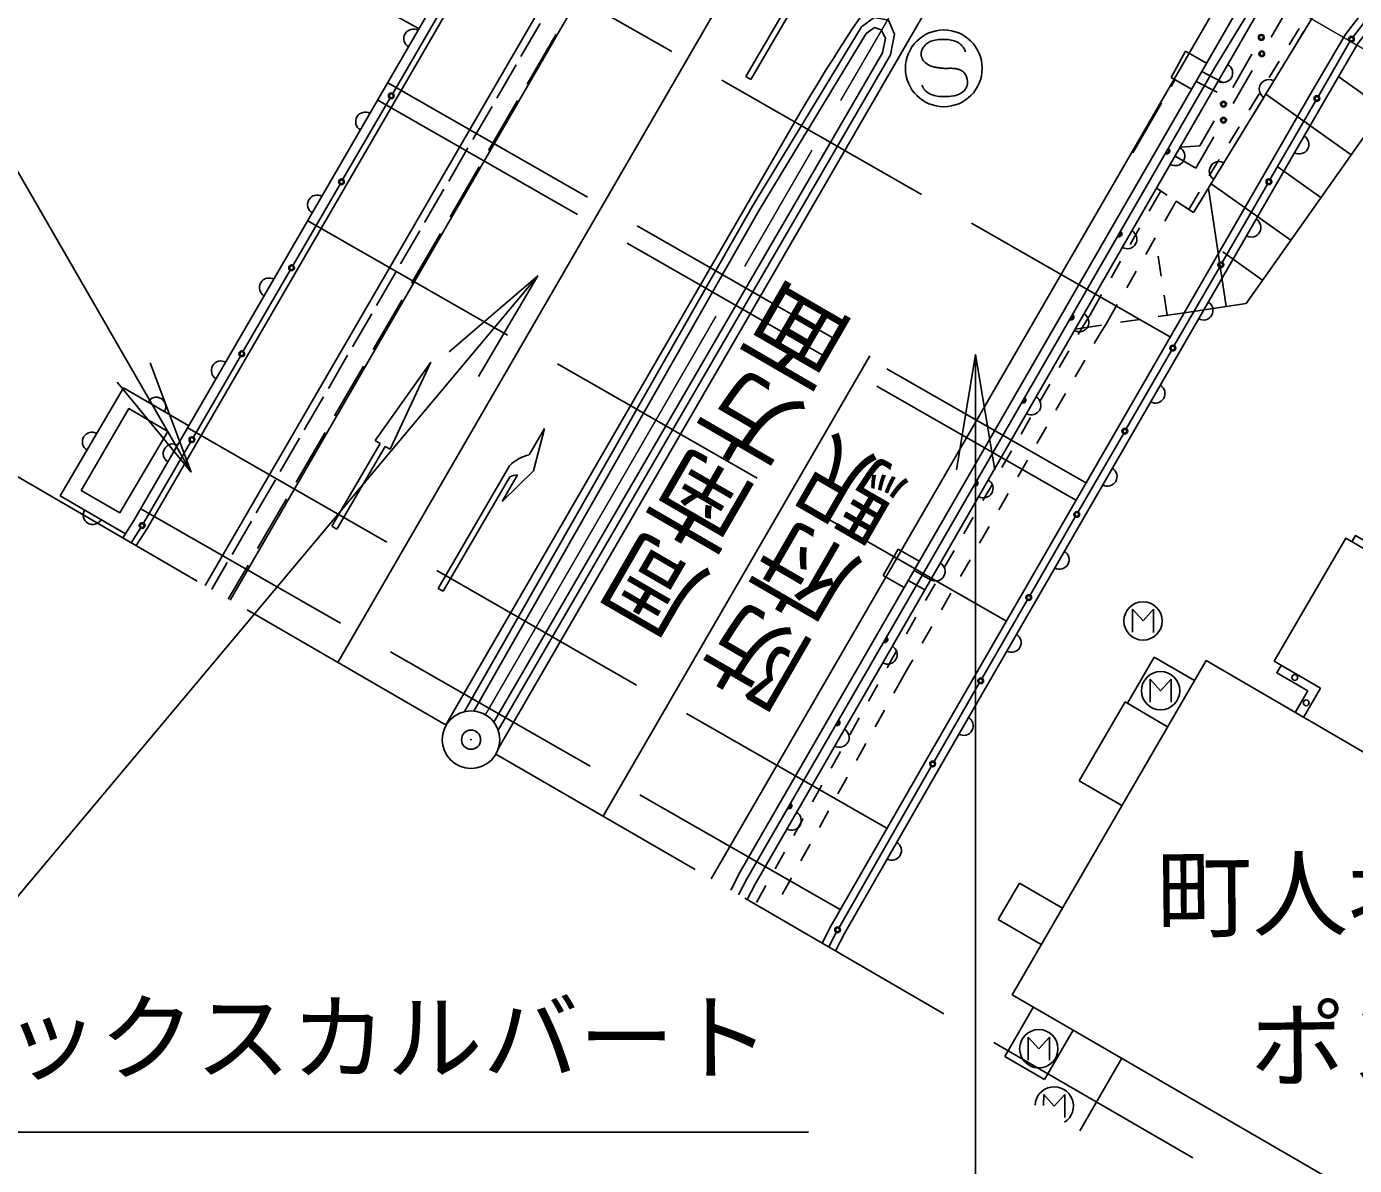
# Model space of a CAD drawing. Units: millimetres, scale not verified. Extents: x 40000 to 680000, y 20000 to 380000.
# Drawn here: x 73796 to 108422, y 235531 to 265212 of the extents above; entities that cross this region are included whole.
import ezdxf
from ezdxf.enums import TextEntityAlignment as Align

# ---------------------------------------------------------------- set-up
doc = ezdxf.new("R2010")
doc.units = ezdxf.units.MM
doc.header["$LTSCALE"] = 1000
doc.header["$PDMODE"] = 32
doc.header["$PDSIZE"] = 500
doc.linetypes.add('CHAIN', pattern=[18.5, 12, -1.5, 3.5, -1.5])
doc.linetypes.add('DASHED', pattern=[7.5, 6, -1.5])
for name, color, linetype, lineweight in [('M-BGD', 7, 'Continuous', 25), ('M-BGD-EXST', 7, 'Continuous', 25), ('M-BMK', 2, 'CHAIN', 13), ('M-BMK-SRVR', 3, 'Continuous', 25), ('M-STR-STRC', 7, 'Continuous', 25), ('M-STR-STRD', 7, 'Continuous', 25), ('ライン', 7, 'Continuous', 13)]:
    doc.layers.add(name, color=color, linetype=linetype, lineweight=lineweight)
doc.layers.add('M-BMK-HTXT', color=7, linetype='Continuous')
doc.layers.add('M-OTRS', color=6, linetype='Continuous')
doc.styles.add('@ＭＳ ゴシック', font='')
doc.styles.add('ＭＳ ゴシック', font='')
doc.styles.get('@ＭＳ ゴシック').set_extended_font_data('@MS Gothic')
doc.styles.get('ＭＳ ゴシック').set_extended_font_data('MS Gothic')

# ---------------------------------------------------------------- blocks, each defined once
blk = doc.blocks.new('open_arrow')
at = {"color": 0, "linetype": 'Continuous', "lineweight": -2}
blk.add_lwpolyline([(7.5, 1.25), (0, 0), (7.5, -1.25)], dxfattribs=at)

msp = doc.modelspace()

# ---------------------------------------------------------------- linework, layer by layer
at = {"layer": 'M-BGD'}
for p, q in [((103209, 293289), (78450, 250644)), ((108389, 264943), (109816, 266804)), ((82278, 266127), (84030, 265151)), ((106755, 265803), (106255, 264937)), ((84569, 265580), (83344, 263470)), ((87189, 265295), (86687, 264430)), ((87603, 265012), (86850, 263715)), ((106977, 265164), (106717, 264737)), ((106838, 264648), (107098, 265075)), ((103643, 263885), (104021, 264568)), ((104565, 264254), (104021, 264568)), ((107482, 263402), (108306, 264819)), ((86562, 264214), (86060, 263349)), ((105255, 263625), (105748, 264496)), ((106457, 264310), (106197, 263883)), ((106318, 263794), (106578, 264221)), ((104175, 263578), (103643, 263885)), ((104442, 264039), (104976, 263767)), ((105756, 264071), (105257, 263204)), ((109185, 263069), (107987, 263916)), ((103640, 263650), (103742, 263828)), ((104292, 263779), (104839, 263500)), ((83269, 263341), (82045, 261231)), ((86599, 263283), (85846, 261985)), ((102640, 261918), (103390, 263217)), ((105937, 263456), (105677, 263029)), ((105798, 262940), (106058, 263367)), ((108338, 261871), (106108, 263448)), ((106229, 261234), (107407, 263272)), ((85934, 263133), (85432, 262268)), ((104393, 262104), (104762, 262755)), ((105417, 262602), (105157, 262175)), ((105278, 262086), (105538, 262513)), ((104757, 262338), (104289, 261525)), ((85307, 262052), (84805, 261187)), ((104289, 261525), (103745, 261833)), ((103883, 262072), (104393, 262104)), ((85595, 261553), (84842, 260256)), ((104897, 261748), (104637, 261321)), ((104758, 261232), (105018, 261659)), ((107549, 260756), (106434, 261545)), ((81970, 261101), (80746, 258991)), ((106761, 259641), (104684, 261110)), ((104977, 259066), (106154, 261104)), ((84679, 260971), (84177, 260106)), ((103068, 260399), (103371, 260931)), ((103539, 260820), (103265, 261001)), ((104377, 260894), (104101, 260441)), ((104229, 260363), (104498, 260804)), ((105075, 257917), (104614, 260995)), ((103474, 260143), (103772, 260665)), ((103772, 260665), (104229, 260363)), ((104229, 260363), (103956, 260544)), ((84051, 259890), (83549, 259025)), ((84591, 259823), (83838, 258526)), ((102573, 259530), (102820, 259964)), ((102979, 259274), (103227, 259708)), ((102078, 258661), (102325, 259096)), ((103384, 258704), (103306, 259226)), ((106026, 258603), (104988, 259338)), ((80670, 258861), (79446, 256751)), ((83424, 258809), (82922, 257944)), ((102484, 258405), (102732, 258839)), ((103724, 256899), (104902, 258937)), ((83587, 258094), (82834, 256796)), ((101527, 257695), (101830, 258227)), ((101939, 257448), (102236, 257970)), ((103536, 257687), (103458, 258209)), ((82796, 257728), (82294, 256863)), ((101354, 257420), (101527, 257695)), ((103988, 257755), (103308, 257653)), ((101825, 257431), (101145, 257329)), ((101222, 257191), (101354, 257420)), ((101765, 257172), (101939, 257448)), ((102814, 257579), (102319, 257505)), ((101637, 256949), (101765, 257172)), ((79371, 256621), (78147, 254511)), ((82169, 256647), (81667, 255782)), ((100724, 256324), (100973, 256758)), ((102472, 254731), (103649, 256769)), ((82583, 256364), (81830, 255067)), ((101139, 256082), (101388, 256516)), ((76324, 255801), (74675, 252980)), ((78028, 254805), (76324, 255801)), ((81541, 255565), (81039, 254701)), ((100226, 255457), (100475, 255891)), ((100640, 255215), (100889, 255649)), ((99728, 254590), (99977, 255024)), ((81579, 254634), (80826, 253337)), ((100142, 254348), (100391, 254782)), ((101219, 252563), (102397, 254601)), ((78071, 254381), (76847, 252271)), ((80914, 254484), (80412, 253620)), ((99229, 253723), (99478, 254156)), ((99644, 253481), (99893, 253915)), ((80286, 253403), (79784, 252539)), ((98731, 252856), (98980, 253289)), ((74675, 252980), (76372, 251989)), ((80575, 252905), (79822, 251607)), ((99146, 252614), (99395, 253047)), ((99967, 250395), (101144, 252433)), ((76769, 252143), (76522, 251761)), ((79659, 252322), (79156, 251457)), ((98233, 251989), (98482, 252422)), ((98648, 251747), (98897, 252180)), ((96135, 250904), (96527, 251591)), ((97073, 251276), (96527, 251591)), ((97735, 251122), (97984, 251555)), ((79031, 251241), (78653, 250590)), ((79571, 251175), (79080, 250329)), ((98149, 250880), (98399, 251313)), ((96678, 250591), (96135, 250904)), ((97236, 250521), (96788, 250777)), ((97385, 250782), (96938, 251037)), ((78653, 250590), (78623, 250544)), ((97237, 250255), (97486, 250688)), ((97651, 250013), (97900, 250446)), ((79080, 250329), (79056, 250293)), ((98714, 248227), (99892, 250265)), ((96738, 249388), (96988, 249821)), ((97153, 249146), (97402, 249579)), ((96234, 248503), (96358, 248725)), ((96358, 248725), (96489, 248954)), ((96776, 248489), (96904, 248712)), ((103198, 248777), (102501, 247576)), ((104250, 248166), (103198, 248777)), ((106329, 248670), (107538, 247965)), ((96412, 247835), (96776, 248489)), ((95749, 247629), (95991, 248066)), ((97462, 246059), (98639, 248097)), ((107538, 247965), (107096, 247208)), ((102440, 247611), (101244, 245558)), ((102440, 247611), (103552, 246963)), ((95926, 246961), (96169, 247398)), ((95263, 246755), (95506, 247192)), ((94777, 245881), (95020, 246318)), ((95441, 246087), (95684, 246524)), ((94982, 241736), (97387, 245929)), ((94955, 245213), (95198, 245650)), ((101244, 245558), (102359, 244908)), ((94291, 245007), (94534, 245444)), ((93805, 244133), (94048, 244570)), ((94469, 244339), (94712, 244776)), ((93983, 243465), (94226, 243902)), ((93319, 243259), (93562, 243696)), ((92833, 242385), (93076, 242822)), ((93497, 242591), (93740, 243028)), ((99689, 242891), (99135, 241941)), ((99689, 242891), (100809, 242238)), ((99135, 241941), (100257, 241287)), ((94716, 241225), (94911, 241604)), ((100053, 239660), (99306, 238372)), ((100344, 237770), (101091, 239058)), ((99306, 238372), (100344, 237770)), ((101263, 236429), (102359, 238323))]:
    msp.add_line(p, q, dxfattribs=at)
at = {"layer": 'M-BGD', "linetype": 'DASHED'}
for p, q in [((85418, 267543), (104706, 256499)), ((83214, 263744), (102523, 252687)), ((82952, 263292), (102264, 252233)), ((84738, 247003), (59426, 261661)), ((81130, 260152), (100460, 249083)), ((77986, 254760), (97359, 243667)), ((76775, 252645), (96147, 241552)), ((86036, 246251), (128655, 221570))]:
    msp.add_line(p, q, dxfattribs=at)
at = {"layer": 'M-BGD'}
for points in [[(101205, 294756), (76596, 252337), (76305, 251886)], [(76652, 251685), (76938, 252128), (101630, 294690)], [(78088, 253599), (63459, 278937), (89803, 278937)], [(94542, 241325), (94769, 241766), (97251, 246094), (107271, 263438), (108177, 264995), (109715, 267002), (111340, 268395), (113084, 269441), (114920, 270163), (116310, 270591)], [(94889, 241124), (95121, 241575), (97598, 245894), (107618, 263237), (108510, 264772), (110008, 266726), (111575, 268069), (113261, 269081), (115052, 269785), (116443, 270213)], [(111343, 268226), (109757, 268096), (108148, 266798), (104229, 260363)], [(92159, 242705), (92404, 243182), (105525, 265916), (106329, 267153)], [(92365, 242586), (92571, 242985), (97286, 251153), (104776, 264129), (106538, 267026)], [(92586, 242458), (92795, 242863), (105951, 265655), (106748, 266881)], [(110725, 259794), (112547, 263168), (110473, 264890), (105596, 257995), (103988, 257755)], [(87126, 258715), (68401, 236398), (94190, 236398)], [(98545, 256662), (98545, 224476), (71686, 224476)], [(106329, 248670), (108199, 251877), (109630, 251042), (110175, 251975), (112581, 250571), (110323, 246701), (114624, 244192), (114031, 243175)], [(110061, 251781), (109888, 251882), (109551, 251304), (108447, 251947), (108354, 251787)], [(106512, 248564), (106398, 248369), (107205, 247898), (106877, 247335)]]:
    msp.add_lwpolyline(points, dxfattribs=at)
for points in [[(76229, 252535), (75223, 253123), (76467, 255254), (77480, 254662)], [(99499, 239981), (113806, 231687), (118855, 240371), (104553, 248687)]]:
    msp.add_lwpolyline(points, close=True, dxfattribs=at)
for centre, radius in [((105994, 264931), 75), ((105994, 264931), 60), ((105994, 264931), 50), ((108344, 264883), 75), ((108344, 264883), 60), ((108344, 264883), 50), ((106006, 264504), 75), ((106006, 264504), 60), ((106006, 264504), 50), ((83307, 263406), 75), ((83307, 263406), 60), ((83307, 263406), 50), ((105008, 263190), 75), ((105008, 263190), 60), ((105008, 263190), 50), ((107444, 263337), 75), ((107444, 263337), 60), ((107444, 263337), 50), ((105007, 262771), 75), ((105007, 262771), 60), ((105007, 262771), 50), ((82007, 261166), 75), ((82007, 261166), 60), ((82007, 261166), 50), ((106192, 261169), 75), ((106192, 261169), 60), ((106192, 261169), 50), ((104939, 259001), 75), ((104939, 259001), 60), ((104939, 259001), 50), ((80708, 258926), 75), ((80708, 258926), 60), ((80708, 258926), 50), ((79408, 256686), 75), ((79408, 256686), 60), ((79408, 256686), 50), ((103687, 256834), 75), ((103687, 256834), 60), ((103687, 256834), 50), ((78109, 254446), 75), ((102434, 254666), 75), ((102434, 254666), 60), ((102434, 254666), 50), ((78109, 254446), 60), ((78109, 254446), 50), ((101182, 252498), 75), ((101182, 252498), 60), ((101182, 252498), 50), ((76810, 252206), 75), ((76810, 252206), 60), ((76810, 252206), 50), ((99929, 250330), 75), ((99929, 250330), 60), ((99929, 250330), 50), ((106867, 248248), 75), ((98677, 248162), 75), ((98677, 248162), 60), ((98677, 248162), 50), ((107167, 247588), 75), ((97424, 245994), 75), ((97424, 245994), 60), ((97424, 245994), 50), ((94945, 241670), 75), ((94945, 241670), 60), ((94945, 241670), 50)]:
    msp.add_circle(centre, radius, dxfattribs=at)
for centre, radius, start, end in [((83883, 264896), 250, 59.8801, 239.8801), ((104997, 264002), 250, 240.0038, 60.0038), ((106188, 263580), 250, 58.6656, 238.6656), ((82628, 262734), 250, 59.8801, 239.8801), ((106985, 262142), 250, 239.9822, 59.9822), ((103531, 261971), 75, 240.0038, 60.0038), ((103531, 261971), 60, 240.0038, 60.0038), ((103531, 261971), 50, 240.0038, 60.0038), ((103748, 261837), 250, 240.0038, 60.0038), ((104888, 261445), 250, 58.6656, 238.6656), ((81374, 260572), 250, 59.8801, 239.8801), ((105734, 259977), 250, 239.9822, 59.9822), ((102281, 259806), 75, 240.0038, 60.0038), ((102281, 259806), 60, 240.0038, 60.0038), ((102281, 259806), 50, 240.0038, 60.0038), ((102498, 259672), 250, 240.0038, 60.0038), ((80119, 258409), 250, 59.8801, 239.8801), ((104484, 257813), 250, 239.9822, 59.9822), ((101031, 257641), 75, 240.0038, 60.0038), ((101031, 257641), 60, 240.0038, 60.0038), ((101031, 257641), 50, 240.0038, 60.0038), ((101248, 257507), 250, 240.0038, 60.0038), ((78865, 256247), 250, 59.8801, 239.8801), ((77176, 255303), 250, 329.7016, 149.7016), ((99998, 255342), 250, 240.0038, 60.0038), ((103233, 255648), 250, 239.9822, 59.9822), ((99781, 255476), 75, 240.0038, 60.0038), ((99781, 255476), 60, 240.0038, 60.0038), ((99781, 255476), 50, 240.0038, 60.0038), ((75500, 254390), 250, 59.7016, 239.7016), ((77610, 254084), 250, 59.8801, 239.8801), ((101982, 253483), 250, 239.9822, 59.9822), ((98531, 253311), 75, 240.0038, 60.0038), ((98531, 253311), 60, 240.0038, 60.0038), ((98531, 253311), 50, 240.0038, 60.0038), ((98748, 253177), 250, 240.0038, 60.0038), ((75524, 252484), 250, 149.7016, 329.7016), ((100732, 251319), 250, 239.9822, 59.9822), ((97498, 251011), 250, 240.0038, 60.0038), ((99481, 249154), 250, 239.9822, 59.9822), ((96248, 248846), 250, 240.0038, 60.0038), ((96178, 249234), 75, 240.0038, 60.0038), ((96178, 249234), 60, 240.0038, 60.0038), ((96178, 249234), 50, 240.0038, 60.0038), ((94999, 246681), 250, 240.0038, 60.0038), ((94928, 247069), 75, 240.0038, 60.0038), ((94928, 247069), 60, 240.0038, 60.0038), ((94928, 247069), 50, 240.0038, 60.0038), ((98230, 246989), 250, 239.9822, 59.9822), ((93678, 244904), 75, 240.0038, 60.0038), ((93678, 244904), 60, 240.0038, 60.0038), ((93678, 244904), 50, 240.0038, 60.0038), ((93749, 244516), 250, 240.0038, 60.0038), ((96359, 243735), 250, 240.1679, 60.1679)]:
    msp.add_arc(centre, radius, start, end, dxfattribs=at)
at = {"layer": 'M-BGD-EXST'}
for p, q in [((102634, 249426), (102635, 250026)), ((102635, 250026), (102909, 249725)), ((102909, 249725), (103185, 250024)), ((103185, 250024), (103184, 249424)), ((103092, 247603), (103093, 248203)), ((103093, 248203), (103367, 247902)), ((103367, 247902), (103643, 248202)), ((103643, 248202), (103642, 247602)), ((99917, 238273), (99918, 238873)), ((99918, 238873), (100192, 238572)), ((100192, 238572), (100468, 238871)), ((100468, 238871), (100467, 238271)), ((100318, 237092), (100319, 237380)), ((100319, 237380), (100593, 237079)), ((100593, 237079), (100869, 237379)), ((100869, 237379), (100868, 236779))]:
    msp.add_line(p, q, dxfattribs=at)
for points in [[(97448, 264160), (97473, 264155), (97499, 264150), (97524, 264146), (97549, 264141), (97575, 264137), (97600, 264133), (97626, 264130), (97651, 264127), (97677, 264125), (97702, 264124), (97723, 264123), (97744, 264123), (97766, 264123), (97787, 264123), (97808, 264123), (97829, 264123), (97850, 264124), (97871, 264124), (97892, 264124), (97914, 264124), (97937, 264123), (97960, 264121), (97984, 264120), (98007, 264117), (98019, 264115), (98030, 264113), (98044, 264111), (98058, 264108), (98072, 264105), (98085, 264101), (98099, 264097), (98111, 264093), (98123, 264089), (98135, 264084), (98146, 264079), (98158, 264074), (98169, 264068), (98181, 264062), (98192, 264056), (98203, 264049), (98213, 264041), (98220, 264035), (98227, 264029), (98233, 264023), (98239, 264016), (98246, 264009)], [(97197, 263583), (97192, 263590), (97187, 263598), (97182, 263606), (97178, 263614), (97173, 263621), (97169, 263629), (97165, 263637), (97162, 263646), (97158, 263654), (97156, 263662), (97154, 263670), (97152, 263678), (97151, 263686)]]:
    msp.add_lwpolyline(points, dxfattribs=at)
for centre, radius in [((97714, 264124), 1000), ((102909, 249722), 500), ((103367, 247902), 500), ((100192, 238572), 500)]:
    msp.add_circle(centre, radius, dxfattribs=at)
for centre, radius, start, end in [((97415, 264496), 290, 150.0708, 170.8217), ((97588, 264394), 491, 135.1508, 149.9367), ((97490, 264500), 347, 114.638, 136.0855), ((97591, 264278), 591, 100.054, 114.5262), ((97680, 263785), 1092, 90.5454, 100.1869), ((97699, 263621), 1257, 82.477, 91.3279), ((97773, 264163), 709, 69.2741, 82.6429), ((97876, 264435), 419, 50.34, 69.2792), ((97882, 264453), 401, 40.3943, 49.3685), ((97802, 264362), 521, 31.0741, 42.2143), ((98087, 264535), 188, 15.4849, 31.0741), ((98169, 264562), 101, 353.2451, 12.7461), ((97423, 264503), 298, 172.3681, 193.7201), ((97423, 264503), 298, 193.7824, 222.17), ((97532, 264603), 445, 222.257, 242.8164), ((97624, 264785), 650, 242.9551, 254.2829), ((97988, 263777), 346, 0.8202, 42.0391), ((97551, 263859), 449, 217.9483, 228.2045), ((97559, 263879), 470, 229.1238, 248.2674), ((97994, 263774), 344, 309.5264, 337.1503), ((97986, 263770), 349, 338.2637, 2.0545), ((97654, 264120), 728, 248.3135, 261.1494), ((97729, 264612), 1226, 261.2217, 270.9828), ((97747, 264658), 1272, 270.1516, 279.4163), ((97837, 264108), 715, 279.4937, 291.465), ((97942, 263842), 428, 291.4581, 309.0625), ((100593, 237079), 500, 302.6293, 177.7278)]:
    msp.add_arc(centre, radius, start, end, dxfattribs=at)
at = {"layer": 'M-BMK'}
msp.add_line((85762, 247276), (105119, 280702), dxfattribs=at)
at = {"layer": 'M-BMK-SRVR'}
msp.add_circle((85387, 246627), 750, dxfattribs=at)
msp.add_point((85387, 246627), dxfattribs=at)
at = {"layer": 'M-OTRS'}
msp.add_point((85387, 246627), dxfattribs=at)
at = {"layer": 'M-STR-STRC'}
for p, q in [((79101, 250267), (93144, 274518)), ((81913, 248639), (94584, 270519)), ((86097, 246385), (98785, 268295)), ((94419, 267105), (92553, 263910)), ((92683, 263834), (94422, 266814)), ((91648, 243001), (105111, 266248)), ((92553, 263910), (92683, 263834)), ((84725, 247010), (93828, 262727)), ((88836, 244630), (95787, 256633)), ((84340, 256469), (82885, 254423)), ((83274, 254196), (84340, 256469)), ((87306, 254738), (86903, 254047)), ((87011, 253636), (87306, 254738)), ((83015, 254348), (81754, 252189)), ((81884, 252113), (83144, 254272)), ((82885, 254423), (83015, 254348)), ((83144, 254272), (83274, 254196)), ((86392, 253766), (84526, 250571)), ((84656, 250495), (86395, 253475)), ((86197, 252838), (87011, 253636)), ((86600, 253528), (86197, 252838)), ((81754, 252189), (81884, 252113)), ((84526, 250571), (84656, 250495))]:
    msp.add_line(p, q, dxfattribs=at)
for centre, radius, start, end in [((134067, 239424), 46500, 137.3927, 149.9245), ((87107, 253068), 1000, 101.8132, 135.7144), ((86622, 253029), 500, 92.4802, 116.9749)]:
    msp.add_arc(centre, radius, start, end, dxfattribs=at)
at = {"layer": 'M-STR-STRD'}
for p, q in [((92900, 260430), (95692, 265030)), ((95692, 265030), (95908, 265186)), ((95908, 265186), (96084, 265126)), ((96084, 265126), (96196, 264907)), ((96196, 264907), (96119, 264527)), ((96119, 264527), (85982, 247083)), ((85455, 247374), (92900, 260430))]:
    msp.add_line(p, q, dxfattribs=at)
for points in [[(85215, 247357), (92728, 260531), (95564, 265204), (95900, 265449), (96269, 265378)], [(96269, 265378), (96429, 265013), (96322, 264478), (86094, 246878)]]:
    msp.add_lwpolyline(points, dxfattribs=at)
at = {"layer": 'ライン'}
msp.add_line((116343, 260174), (99036, 270197), dxfattribs=at)

# ---------------------------------------------------------------- block references
at = {"layer": 'M-BGD', "xscale": 400, "yscale": 400}
for p, rotation in [((87126, 258715), 230), ((98545, 256662), 270), ((78088, 253599), 120)]:
    msp.add_blockref('open_arrow', p, dxfattribs=dict(at, rotation=rotation))

# ---------------------------------------------------------------- texts
at = {"layer": 'M-BGD', "style": 'ＭＳ ゴシック'}
msp.add_text('ボックスカルバート', height=1833, dxfattribs=at).set_placement((70690, 237398), align=Align.BOTTOM_LEFT)
at = {"layer": 'M-BMK-HTXT', "style": '@ＭＳ ゴシック'}
for s, p in [('周南方面', (89500, 249520)), ('防府駅', (92188, 247675))]:
    msp.add_text(s, height=1833, rotation=59.924, dxfattribs=at).set_placement(p, align=Align.MIDDLE_LEFT)
at = {"layer": 'M-BMK-HTXT', "style": 'ＭＳ ゴシック'}
for s, p in [('町人堀', (106996, 243533)), ('ポンプ場', (110691, 239636))]:
    msp.add_text(s, height=1833, rotation=0.56, dxfattribs=at).set_placement(p, align=Align.TOP_CENTER)

doc.saveas('drawing.dxf')
